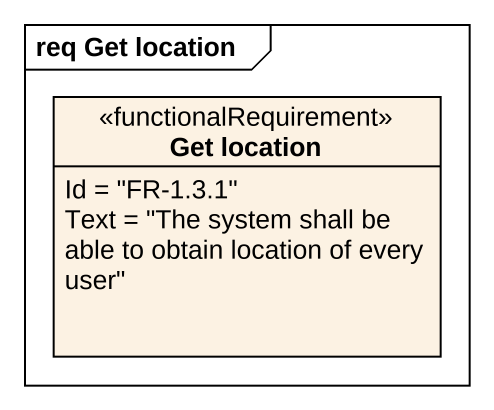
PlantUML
@startuml
mainframe req Get location
hide circle
hide empty members
class "Get location" as Get_location <<functionalRequirement>> {
  Id = "FR-1.3.1"
  Text = "The system shall be able to obtain location of every user"
}
@enduml
